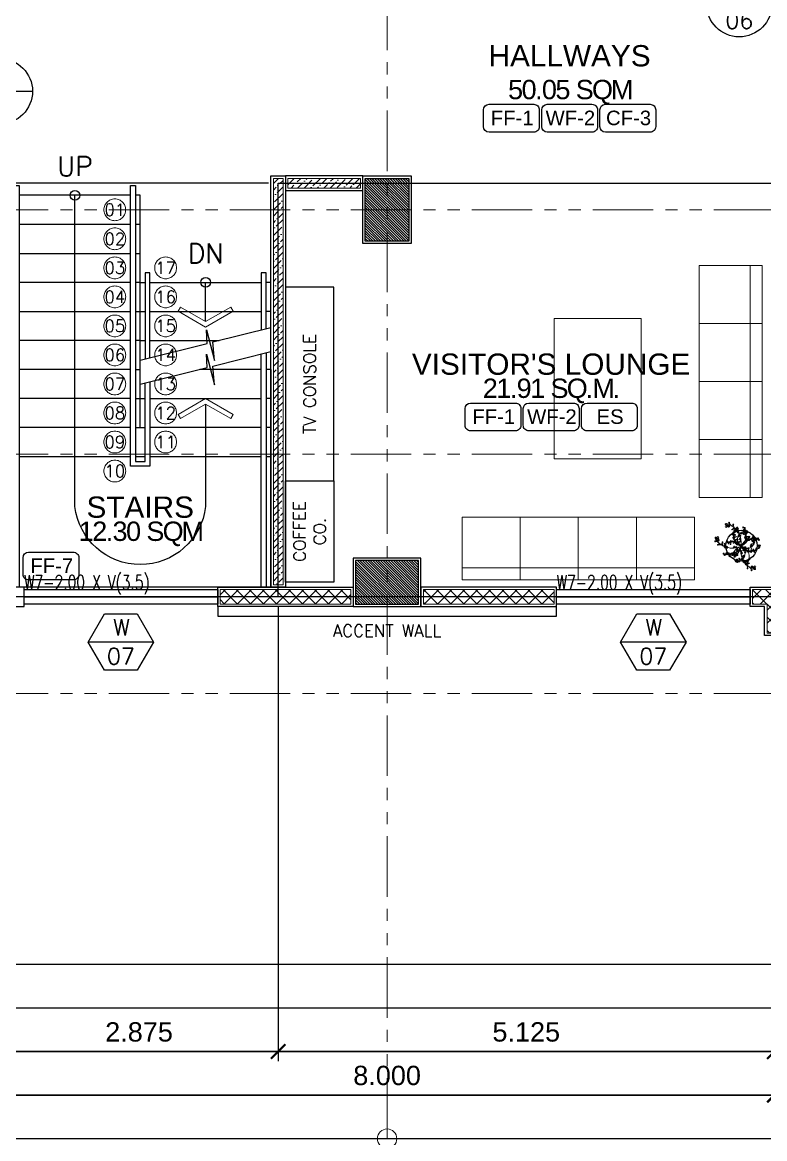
# Model space of a CAD drawing. Header units: metres. Extents: x -12400 to 1, y 0 to 106422.
# Drawn here: x -12042.68 to -12035.01, y 106383.97 to 106395.51 of the extents above; entities that cross this region are included whole.
import ezdxf
from ezdxf.enums import TextEntityAlignment as Align

# ---------------------------------------------------------------- set-up
doc = ezdxf.new("R2010")
doc.units = ezdxf.units.M
doc.header["$PDMODE"] = 35
doc.linetypes.add('CENTER', pattern=[2, 1.25, -0.25, 0.25, -0.25])
doc.linetypes.add('PHANTOM2', pattern=[1.25, 0.625, -0.125, 0.125, -0.125, 0.125, -0.125])
doc.layers.add('.05 (2)', color=8, linetype='Continuous', lineweight=20, transparency=0.3)
for name, color, linetype, lineweight in [('.3', 6, 'Continuous', 30), ('0.1', 1, 'Continuous', 9), ('A-DIM-100', 8, 'Continuous', 0), ('A-STAIR', 31, 'Continuous', 0), ('CHAIR', 45, 'Continuous', 20), ('DIM 001', 251, 'Continuous', 13), ('FURN 0009', 49, 'Continuous', 9), ('grid', 1, 'CENTER', 15), ('HATCH', 250, 'Continuous', 5)]:
    doc.layers.add(name, color=color, linetype=linetype, lineweight=lineweight)
for name, color, linetype in [('1AR', 1, 'Continuous'), ('A-FURN', 1, 'Continuous'), ('A-TITLE', 7, 'Continuous'), ('AR-WALL', 7, 'Continuous'), ('BAR', 6, 'Continuous'), ('FURNITURE', 1, 'Continuous'), ('SCH-DOOR', 23, 'Continuous'), ('SCH-FLR', 224, 'Continuous'), ('SCH-WIND', 181, 'Continuous'), ('stone', 15, 'Continuous'), ('txt', 2, 'Continuous'), ('WALL', 7, 'Continuous'), ('WINDOW', 1, 'Continuous')]:
    doc.layers.add(name, color=color, linetype=linetype)
doc.layers.add('GUIDE 001', color=214, linetype='Continuous', lineweight=0, plot=False)
doc.layers.add('GUIDELINES', color=206, linetype='Continuous', plot=False)
doc.styles.add('arial', font='arial.ttf')
doc.styles.add('Arial-Bold', font='arial.ttf')
doc.styles.add('ATTR', font='romans.shx', dxfattribs={"width": 0.8, "height": 0.7})
doc.styles.add('DIMTXT-100', font='arial.ttf')
doc.styles.add('simplex', font='simplex.shx')
doc.styles.add('swis721', font='swiss.ttf')
doc.styles.add('T-0.15', font='romans.shx', dxfattribs={"height": 0.15})
doc.styles.add('T.25', font='romans.shx', dxfattribs={"height": 0.2})
doc.styles.add('T125', font='simplex.shx', dxfattribs={"height": 125})
doc.dimstyles.new('D-100', dxfattribs={"dimtxt": 0.2, "dimasz": 0.15, "dimexe": 0.1, "dimexo": 0.1, "dimgap": 0.1, "dimtad": 1, "dimdec": 3, "dimzin": 4, "dimdsep": 46, "dimtxsty": 'DIMTXT-100', "dimblk": 'ARCHTICK', "dimcen": 0.2, "dimdle": 0.1, "dimclrd": 8, "dimclre": 8, "dimclrt": 2, "dimadec": 0, "dimazin": 1, "dimtfac": 1, "dimtdec": 3, "dimtofl": 0, "dimtmove": 2, "dimatfit": 3, "dimfxl": 1, "dimarcsym": 0})
doc.dimstyles.new('DIM 200', dxfattribs={"dimtxt": 200, "dimasz": 1, "dimexe": 0, "dimexo": 40, "dimgap": 50, "dimtad": 1, "dimtoh": 1, "dimdec": 0, "dimlfac": 2, "dimtxsty": 'swis721', "dimblk": 'CIR', "dimcen": 0, "dimclrd": 155, "dimclre": 155, "dimclrt": 4, "dimadec": 0, "dimazin": 0, "dimtfac": 1, "dimtdec": 0, "dimtix": 1, "dimtmove": 1, "dimatfit": 3, "dimldrblk": 'CIR', "dimfxl": 0, "dimarcsym": 0})

# ---------------------------------------------------------------- blocks, each defined once
blk = doc.blocks.new('CIR')
at = {"color": 4}
blk.add_circle((0, 0), 50, dxfattribs=at)
blk = doc.blocks.new('D-TAG')
at = {"layer": 'SCH-DOOR'}
blk.add_line((-0.2999999999883585, 0), (0.2999999999883585, 0), dxfattribs=at)
blk.add_circle((0, 5.821121362714621e-11), 0.3, dxfattribs=at)
at = {"layer": 'SCH-DOOR', "color": 2, "style": 'T-0.15'}
for tag, p in [('D-TAG', (-7.105427357601002e-14, 0.150000000029106)), ('D-NO', (-7.105427357601002e-14, -0.1499999999709054))]:
    blk.add_attdef(tag, text='', height=0.15, dxfattribs=at).set_placement(p, align=Align.MIDDLE_CENTER)
blk = doc.blocks.new('SECDOWN')
at = {"linetype": 'Continuous'}
for p, q in [((0, -24), (0, 0)), ((0, 0), (26.00000000000001, 0)), ((5, 0), (5, -24)), ((26.00000000000001, 0), (26.00000000000001, -24)), ((26.00000000000001, -24), (0, -24))]:
    blk.add_line(p, q, dxfattribs=at)
at = {"style": 'ATTR', "width": 0.8, "flags": 9}
blk.add_attdef('ESTCODE', (0, 0), '', height=0.7, dxfattribs=at)
blk = doc.blocks.new('plann')
at = {"layer": '.05 (2)'}
for centre, radius in [((100745.621851946, 209025.0838661411), 8.085483303578684), ((100750.2072398642, 209000.8601453253), 11.07735672438507), ((100766.6371058917, 209017.0976333781), 7.460537794825279), ((100774.7145918194, 208900.0558134797), 9.993945231125123), ((100789.5106441566, 208998.2413886746), 7.268353060690103), ((100805.9683169139, 208906.9569148438), 8.067618562668352), ((100812.1101617445, 208962.2331520323), 7.464951094189139), ((100832.089378386, 208962.2331520323), 6.357039244867514), ((100880.3763078245, 208908.4128147956), 1.918703915955601), ((100895.7318915195, 208965.4344029367), 11.81754351106629), ((100926.985616614, 208945.8208427343), 9.783851448644857), ((100944.879356222, 209003.570155864), 9.17182806530626), ((100962.6008570934, 208968.4853238121), 7.290490939426003), ((101010.5985096632, 208948.9089217423), 13.70517436788927), ((101016.5822429947, 208930.1373027821), 8.003301822677859), ((101018.8820588449, 208948.9089217423), 8.283549181661717), ((101048.8026029354, 208925.5980617451), 9.707665154187318), ((101052.2531128934, 209014.9061583568), 2.978273743608588), ((101053.1112415855, 209029.9633624847), 3.062373412504849), ((101059.2210045914, 209029.8867683086), 4.275672750071239), ((101069.4000367151, 209001.9353060658), 7.670635745195717), ((101067.366597478, 208912.2921648995), 2.469873575679715), ((101107.7759025275, 209000.8080532975), 8.003301822677859), ((101110.1140378918, 208971.85187604), 10.12353686893766), ((101126.5044688988, 208978.1153666071), 6.555605058917853), ((100551.3476712062, 208746.4131811285), 6.936586703684385), ((100573.3654600033, 208805.2867176271), 5.170793612011959), ((100582.0640172503, 208803.5704782944), 4.813583393958625), ((100599.6105993985, 208749.2262873613), 7.173131648582058), ((100613.2237509054, 208810.9021766099), 3.324343804959784), ((100631.5149138632, 208822.7342897207), 6.396539727507787), ((100631.7700065326, 208804.9635599669), 0.9703809477793424), ((100639.5727116704, 208796.4687491193), 4.37932962711597), ((100644.6525830034, 208786.7897088045), 4.1366484467798), ((100659.4860021454, 208861.0975664339), 12.24301896135029), ((100661.7939572996, 208840.2053467846), 3.946556839840763), ((100663.0426005321, 208816.1826849087), 4.681373059413653), ((100669.2857242027, 208829.9099202663), 4.454997284052398), ((100680.1931692238, 208870.9909652306), 13.54692480060024), ((100670.6216227025, 208859.0939052666), 3.092415733521642), ((100802.1945470968, 208768.5000546281), 5.995329890825713), ((100808.4620886795, 208790.1838676108), 6.232150611132645), ((100820.8433287043, 208853.8686213731), 11.4382336774981), ((100816.2883045839, 208842.2273123407), 5.784496846844907), ((100817.6962215985, 208753.2679823784), 3.989070774101368), ((100820.3568490968, 208766.8767781619), 6.485717049513394), ((100820.3497272058, 208817.3041457638), 5.009697050275178), ((100829.5837676327, 208806.1981068233), 3.7874320322085), ((100842.3098469666, 208868.8194274311), 10.95636895134108), ((100846.3315880805, 208766.9895064644), 3.345732561189016), ((100907.3209787775, 208892.5700341146), 3.305389723679367), ((100967.4339805045, 208807.7518499441), 10.94759900930381), ((100978.1531664414, 208776.0989292136), 8.294698797427847), ((100977.6659181044, 208843.7874785104), 7.024356077515585), ((100980.8732663544, 208857.6165741197), 7.538193881427655), ((100987.6727299541, 208750.4712336711), 4.672939461707322), ((100995.2346058625, 208859.2727319846), 8.307801194552669), ((100992.5713864746, 208764.2823559741), 5.626821826004996), ((101007.8818274665, 208751.832413939), 8.069680678083827), ((101044.560453168, 208886.3343448428), 5.822243916915897), ((101054.1622421499, 208891.5103094891), 7.434371180747211), ((101059.3259177333, 208856.6158318615), 7.587899926938496), ((101066.8304214346, 208860.3443994232), 8.379725047090803), ((101069.954064342, 208833.4912757028), 7.993369974879379), ((101082.4583476409, 208841.1285766108), 8.86998896145972), ((101082.909246586, 208886.1536912228), 7.257401672660032), ((101089.9543741972, 208861.1321295017), 8.443677768808028), ((100571.2008211272, 208700.8956218266), 8.613753629261224), ((100587.0068871014, 208723.0889024155), 6.375570604398656), ((100601.3720187852, 208706.7657000444), 13.45095243587666), ((100600.0887835105, 208737.7556696756), 10.18360931881298), ((100803.5851496345, 208723.0975345954), 3.575175391415704), ((100816.5947332833, 208728.3529204531), 7.094645636624513), ((100821.2900018059, 208742.9003055019), 3.869804670435259), ((100836.4195552253, 208739.4751541717), 6.75019049837332), ((100965.9235846536, 208708.6240812832), 3.371881778273964), ((100973.6177242525, 208741.7410282661), 9.261978152497846), ((100976.0614577967, 208671.7615382185), 7.574233475647392), ((100976.9547464144, 208705.294021797), 6.239215643356137), ((100984.6474061398, 208726.4986424579), 5.634827497598689), ((100984.8635601572, 208713.3245132574), 4.637659565206861), ((100990.7909315688, 208699.632446557), 6.391792528476597), ((100995.3604725424, 208683.5477538828), 6.354905336346801)]:
    blk.add_circle(centre, radius, dxfattribs=at)
for centre, radius, start, end in [((100830.2706620397, 208636.3650812001), 278.5185080152134, 81.00124592277953, 164.2084522966925), ((100757.7749023269, 209005.7552351885), 14.19624947822105, 74.0788418427666, 187.3830743059856), ((100766.6239410771, 209028.9066752879), 10.71426508150137, 170.3156789016703, 242.4547340089757), ((100666.5936374505, 208808.3723289863), 231.4626282387932, 26.44609355556747, 65.74743849598423), ((100785.9121410696, 208963.0197021385), 39.11857111562234, 76.97343908289388, 117.3946915093492), ((100809.5504794148, 208887.5597105483), 26.54769121830601, 99.30225832243055, 195.8875743002008), ((100934.0683168822, 208802.8540223371), 124.1869045539794, 119.01410487329, 207.5699519176917), ((100831.3746250868, 208949.5615439552), 17.10497891439347, 74.02210951754645, 182.4512948644913), ((101024.0699089631, 208869.0387784351), 156.108408346093, 48.62980157118395, 164.2337554479626), ((100970.8331618532, 208858.0750470047), 110.7167560323819, 359.6919777368823, 151.1750402264711), ((100792.6960597456, 208728.4557739701), 200.180824370941, 350.5395655645809, 66.08843573451264), ((100991.1646765269, 208945.3622507437), 23.91661243404337, 330.6128488141759, 45.349849549443), ((101037.7569352096, 209046.3867294655), 22.48292034580389, 252.0243508802548, 322.6590351494019), ((101025.1784691526, 208986.1927931329), 41.11927067442708, 6.579238590879068, 67.76671035253455), ((101015.8194246455, 208920.0414167429), 41.00865955405207, 321.3453351757134, 12.64729817253782), ((101067.1306001391, 208978.4125694909), 49.21964823284702, 343.6801977205684, 23.15040319556208), ((100544.2517885149, 208805.0735753149), 53.59892302099794, 274.3408343153555, 331.7126398384247), ((100573.3654600033, 208890.3024539099), 85.01573628271606, 267.8698849563244, 327.0518372679477), ((96917.86482984602, 207333.9061353596), 3931.026404809947, 20.44064900759552, 21.27791524525765), ((100663.4030599091, 208826.1884444212), 38.0939074658779, 181.8348119607192, 245.8861765306702), ((100711.9093334971, 208835.6755165077), 47.46678833367289, 131.9264359433871, 201.5020044098311), ((100792.553250015, 208790.1564751085), 17.89713448027328, 289.4924082757853, 5.513537759974456), ((100793.5638625278, 208747.9049942974), 26.75511637324107, 285.120667551029, 17.47060246660466), ((100856.6355316661, 208778.1205864533), 43.61370357672958, 184.8561881351438, 250.1853941278239), ((100841.1585979062, 208837.198081904), 68.7234802586334, 245.9745785185244, 275.3638009103012), ((100866.1799803205, 208846.0540273988), 51.6032068875539, 188.3536380124137, 227.5540028513952), ((100850.0395385851, 208867.2954465035), 18.29317042138473, 142.8301150978964, 243.4099857569715), ((100990.4106075151, 208940.7147232976), 92.45038727953717, 238.2011879067397, 266.1966571418652), ((100917.2221058207, 208799.9864002769), 56.62664799273293, 332.1199279392443, 32.83436803659832), ((101654.3096225544, 208064.4748729865), 966.1454159009793, 133.4861568557097, 135.2111603395013), ((100978.5287285032, 208731.3742014536), 35.77908434883926, 28.48969400056349, 72.26369714491295), ((101015.4793976596, 208902.1453448826), 62.97380396869414, 323.5016736571558, 348.094159491438), ((101073.8790587283, 208853.157540755), 8.803395698877162, 263.3834659534638, 29.405046788485), ((101089.9543741972, 208861.1321295017), 8.943189547697488, 199.9886250857053, 324.2132236102335), ((100621.401281838, 208692.6779406825), 50.86862037601054, 126.3607300321879, 170.7032896794579), ((100960.3200593703, 208740.7116692563), 32.57319139311319, 279.9057956567798, 353.6084079189347), ((100965.3853920938, 208699.9883189431), 25.16292248803045, 271.2255537404903, 349.8472060698725), ((100995.3604725424, 208690.6791301219), 7.131376239086489, 136.889628398624, 315.0951090144598)]:
    blk.add_arc(centre, radius, start, end, dxfattribs=at)
blk = doc.blocks.new('A$C1B753C5A')
at = {"layer": 'WALL'}
h = blk.add_hatch(dxfattribs=at)
h.set_pattern_fill('ANSI31', color=250, scale=0.15)
h.set_pattern_definition([(45, (-1494.388102653662, 303.0677240852394), (-0.01325825214724777, 0.01325825214724777), [])])
h.paths.add_polyline_path([(0.4750000000001364, 0.6749999999999545), (0.02500000000009089, 0.6749999999999545), (0.02500000000009095, 0.02499999999997721), (0.4750000000001364, 0.02499999999997721)])
at = {"color": 7}
blk.add_lwpolyline([(0, 0), (0.5000000000002274, 0), (0.5000000000002274, 0.6999999999999318), (0, 0.6999999999999318)], close=True, dxfattribs=at)
at = {"layer": 'stone', "color": 5}
blk.add_lwpolyline([(0.02500000000009095, 0.02499999999997726), (0.4750000000001364, 0.02499999999997726), (0.4750000000001364, 0.6749999999999545), (0.02500000000009095, 0.6749999999999545)], close=True, dxfattribs=at)
blk = doc.blocks.new('COLUMNS2F')
at = {"xscale": -1}
blk.add_blockref('A$C1B753C5A', (-12149.70441529414, 106330.3999565114), dxfattribs=at)
at = {"rotation": 90}
blk.add_blockref('A$C1B753C5A', (-12149.60441529414, 106326.6499565114), dxfattribs=at)
blk = doc.blocks.new('*U1968')
at = {"layer": 'HATCH'}
h = blk.add_hatch(dxfattribs=at)
h.set_pattern_fill('ANSI37', color=256, scale=0.03, angle=-180)
h.set_pattern_definition([(225, (0.3124999999343305, 0), (0.06735192090801863, -0.06735192090801868), []), (314.9999999999999, (0.3124999999343305, 0), (0.06735192090801868, 0.06735192090801861), [])])
h.paths.add_polyline_path([(0.02500000000873115, 0.1749999999883585), (0.02500000000873115, 0.02499999999417923), (1.374999999939787, 0.02499999999417923), (1.374999999939787, 0.1749999999883585)])
blk.add_lwpolyline([(0, 0.1999999999825377), (0, 0), (1.399999999933967, 0), (1.399999999933967, 0.1999999999825377)], close=True)
blk.add_lwpolyline([(0.02500000000873115, 0.1749999999883585), (0.02500000000873115, 0.02499999999417923), (1.374999999939787, 0.02499999999417923), (1.374999999939787, 0.1749999999883585)], close=True, dxfattribs=at)
blk = doc.blocks.new('*U1740')
at = {"layer": 'HATCH'}
h = blk.add_hatch(dxfattribs=at)
h.set_pattern_fill('ANSI36', color=256, scale=0.015)
h.set_pattern_definition([(45, (12095.52419102845, -106406.7665946045), (0.025256970340507, 0.09260889124852564), [0.1190625, -0.0238125, 0, -0.0238125])])
h.paths.add_polyline_path([(0.0249999999996362, 0.1249999999854481), (0.02499999999963665, 0.02499999999417923), (4.224999999947385, 0.02499999999417923), (4.224999999947385, 0.1249999999854481)])
at = {"color": 4}
blk.add_lwpolyline([(4.249999999947021, 0), (4.249999999947021, 0.1499999999796273), (0, 0.1499999999796273), (0, 0)], close=True, dxfattribs=at)
at = {"layer": 'HATCH'}
blk.add_lwpolyline([(4.224999999947385, 0.02499999999417923), (4.224999999947385, 0.1249999999854481), (0.0249999999996362, 0.1249999999854481), (0.0249999999996362, 0.02499999999417923)], close=True, dxfattribs=at)
blk = doc.blocks.new('*U74')
at = {"layer": 'HATCH'}
h = blk.add_hatch(dxfattribs=at)
h.set_pattern_fill('ANSI36', color=256, scale=0.015)
h.set_pattern_definition([(45, (12092.07419102851, -106406.7665946045), (0.025256970340507, 0.09260889124852564), [0.1190625, -0.0238125, 0, -0.0238125])])
h.paths.add_polyline_path([(0.0249999999996362, 0.1249999999854481), (0.0249999999996362, 0.02499999999417924), (0.7750000000103225, 0.02499999999417924), (0.7750000000103228, 0.1249999999854481)])
at = {"color": 4}
blk.add_lwpolyline([(0.800000000009959, 0), (0.800000000009959, 0.1499999999796273), (0, 0.1499999999796273), (0, 0)], close=True, dxfattribs=at)
at = {"layer": 'HATCH'}
blk.add_lwpolyline([(0.7750000000103228, 0.02499999999417923), (0.7750000000103228, 0.1249999999854481), (0.0249999999996362, 0.1249999999854481), (0.0249999999996362, 0.02499999999417923)], close=True, dxfattribs=at)
blk = doc.blocks.new('A$C16ed9972')
at = {"color": 2}
blk.add_lwpolyline([(0.0499999999992724, 4.149999999965075), (0.1000000000003638, 4.149999999965075), (0.1000000000003638, -2.91038304567337e-11), (0.0499999999992724, -2.91038304567337e-11)], close=True, dxfattribs=at)
for points in [[(1.25, 4.149999999965075), (1.300000000001091, 4.149999999965075), (1.299999999999272, 1.299999999973807), (1.399999999999636, 1.299999999973807), (1.399999999999636, 2.108965500810882)], [(1.450000000000728, 2.121465500807972), (1.450000000000728, 1.249999999970896), (1.25, 1.249999999970896), (1.25, 4.149999999965075)], [(1.450000000000728, 2.371465500807972), (1.450000000000728, 3.249999999970896), (1.399999999999636, 3.249999999970896), (1.399999999999636, 2.358965500810882)], [(2.650000000001455, 2.671465500810882), (2.650000000001455, 3.249999999970896), (2.600000000000364, 3.249999999970896), (2.600000000000364, 2.658965500813792)], [(2.650000000001455, 2.421465500810882), (2.650000000001455, -2.91038304567337e-11), (2.600000000000364, -2.91038304567337e-11), (2.600000000000364, 2.408965500813792)]]:
    blk.add_lwpolyline(points, dxfattribs=at)
at = {"color": 1, "linetype": 'Continuous'}
for points in [[(1.350000000000364, 2.346465500813792), (2.042950312868925, 2.519703079029568), (2.0335067962842, 2.657715874185669), (2.116493203715436, 2.342284125741571), (2.100903192651458, 2.534191298982478), (2.69999999999709, 2.683965500807972)], [(1.350000000000364, 2.096465500813792), (2.042950312868925, 2.269703079029568), (2.0335067962842, 2.407715874185669), (2.116493203715436, 2.092284125741571), (2.100903192651458, 2.284191298982478), (2.69999999999709, 2.433965500807972)]]:
    blk.add_lwpolyline(points, dxfattribs=at)
at = {"color": 2}
for centre in [(0.6750000000010914, 4.049999999973807), (2.024999999999636, 3.149999999965075)]:
    blk.add_circle(centre, 0.05, dxfattribs=at)
at = {"layer": '1AR'}
blk.add_lwpolyline([(2.025000000001455, 1.892264973052079), (2.025000000001455, 0.8329818526835879, -0.8888888888891717), (0.6750000000010914, 0.8329818526835879), (0.6750000000010914, 4.049999999973807)], format="xyb", dxfattribs=at)
blk.add_lwpolyline([(2.025000000001455, 2.745021928145434), (2.024999999999636, 3.149999999965075)], dxfattribs=at)
at = {"layer": 'A-STAIR', "color": 2}
for points in [[(1.765192378865322, 2.895021928154165), (2.025000000001455, 2.745021928145434), (2.284807621135769, 2.895021928154165), (2.309807621137224, 2.851720657956321), (2.025000000001455, 2.687286901229527), (1.740192378865686, 2.851720657956321)], [(1.765192378865322, 1.742264973043348), (2.025000000001455, 1.892264973052079), (2.284807621135769, 1.742264973043348), (2.309807621137224, 1.785566243241192), (2.025000000001455, 1.949999999967986), (1.740192378865686, 1.785566243241192)]]:
    blk.add_lwpolyline(points, close=True, dxfattribs=at)
at = {"layer": 'BAR', "color": 2}
for points in [[(1.300000000001091, 1.299999999973807), (1.399999999999636, 1.299999999973807)], [(1.399999999999636, 1.249999999970896), (1.300000000001091, 1.249999999970896)]]:
    blk.add_lwpolyline(points, dxfattribs=at)
at = {"layer": 'FURNITURE'}
for points in [[(2.700000000000728, 2.249999999970896), (2.700000000000728, -2.91038304567337e-11), (0, -2.91038304567337e-11), (0, 4.049999999973807)], [(0.0499999999992724, 4.049999999973807), (0, 4.049999999973807)], [(1.25, 4.049999999973807), (0.1000000000003638, 4.049999999973807)], [(1.350000000000364, 4.049999999973807), (1.300000000001091, 4.049999999973807)], [(1.350000000000364, 1.649999999965075), (1.350000000000364, 4.049999999973807)], [(0, 3.749999999970896), (0.0499999999992724, 3.749999999970896)], [(0.1000000000003638, 3.749999999970896), (1.25, 3.749999999970896)], [(1.299999999999272, 3.749999999970896), (1.350000000000364, 3.749999999970896)], [(0, 3.449999999967986), (0.0499999999992724, 3.449999999967986)], [(0.1000000000003638, 3.449999999967986), (1.25, 3.449999999967986)], [(1.299999999999272, 3.449999999967986), (1.350000000000364, 3.449999999967986)], [(0.0499999999992724, 3.149999999965075), (0, 3.149999999965075)], [(1.25, 3.149999999965075), (0.1000000000003638, 3.149999999965075)], [(1.350000000000364, 3.149999999965075), (1.299999999999272, 3.149999999965075)], [(1.350000000000364, 3.149999999965075), (1.400000000001455, 3.149999999965075)], [(1.450000000000728, 3.149999999965075), (2.600000000000364, 3.149999999965075)], [(2.700000000000728, 3.149999999965075), (2.650000000001455, 3.149999999965075)], [(0, 2.849999999976717), (0.0499999999992724, 2.849999999976717)], [(0.1000000000003638, 2.849999999976717), (1.25, 2.849999999976717)], [(1.299999999999272, 2.849999999976717), (1.399999999999636, 2.849999999962165)], [(1.450000000000728, 2.849999999962165), (2.600000000000364, 2.849999999962165)], [(2.700000000000728, 2.849999999962165), (2.650000000001455, 2.849999999962165)], [(0.0499999999992724, 2.549999999973807), (0, 2.549999999973807)], [(1.25, 2.549999999973807), (0.1000000000003638, 2.549999999973807)], [(1.350000000000364, 2.549999999973807), (1.299999999999272, 2.549999999973807)], [(1.350000000000364, 2.549999999973807), (1.400000000001455, 2.549999999973807)], [(1.450000000000728, 2.549999999959255), (2.164137996564023, 2.549999999959255)], [(0.0499999999992724, 2.249999999970896), (0, 2.249999999970896)], [(1.25, 2.249999999970896), (0.1000000000003638, 2.249999999970896)], [(1.299999999999272, 2.249999999970896), (1.350000000000364, 2.249999999970896)], [(2.600000000000364, 2.249999999970896), (1.964137996634236, 2.249999999970896)], [(2.700000000000728, 2.249999999970896), (2.650000000001455, 2.249999999970896)], [(0, 1.949999999967986), (0.0499999999992724, 1.949999999967986)], [(1.25, 1.949999999967986), (0.1000000000003638, 1.949999999967986)], [(1.299999999999272, 1.949999999967986), (1.399999999999636, 1.949999999953434)], [(1.450000000000728, 1.949999999953434), (2.600000000000364, 1.949999999953434)], [(2.700000000000728, 1.949999999967986), (2.650000000001455, 1.949999999967986)], [(0, 1.649999999965075), (0.0499999999992724, 1.649999999965075)], [(1.25, 1.649999999965075), (0.1000000000003638, 1.649999999965075)], [(1.299999999999272, 1.649999999965075), (1.399999999999636, 1.649999999965075)], [(2.600000000000364, 1.649999999965075), (1.450000000000728, 1.649999999965075)], [(2.700000000000728, 1.649999999965075), (2.650000000001455, 1.649999999965075)], [(0, 1.349999999976717), (0.0499999999992724, 1.349999999976717)], [(0.1000000000003638, 1.349999999976717), (1.25, 1.349999999976717)], [(1.299999999999272, 1.349999999976717), (1.399999999999636, 1.349999999976717)], [(1.450000000000728, 1.349999999976717), (2.600000000000364, 1.349999999976717)], [(2.650000000001455, 1.349999999976717), (2.700000000000728, 1.349999999976717)]]:
    blk.add_lwpolyline(points, dxfattribs=at)
at = {"layer": 'grid', "color": 35}
for centre in [(1.087499999999636, 3.899999999965075), (1.087499999999636, 3.599999999976717), (1.087499999999636, 3.299999999973807), (1.612500000001091, 3.299999999944703), (1.087499999999636, 2.999999999970896), (1.612500000001091, 2.999999999941792), (1.087499999999636, 2.699999999967986), (1.612500000001091, 2.699999999938882), (1.087499999999636, 2.399999999965075), (1.612500000001091, 2.399999999979627), (1.087499999999636, 2.099999999976717), (1.612500000001091, 2.099999999962165), (1.087499999999636, 1.799999999973807), (1.612500000001091, 1.799999999973807), (1.087499999999636, 1.499999999970896), (1.612500000001091, 1.499999999970896), (1.087499999999636, 1.199999999967986)]:
    blk.add_circle(centre, 0.1125, dxfattribs=at)
at = {"layer": '0.1', "color": 2, "char_height": 0.2, "attachment_point": 5, "style": 'T.25'}
for s, insert in [('{\\C3;UP}', (0.6750000000010914, 4.349999999962165)), ('{\\C3;DN}', (2.024999999999636, 3.449999999953434))]:
    blk.add_mtext_dynamic_manual_height_columns(s, width=1.975237084504897, gutter_width=1, heights=[0], dxfattribs=dict(at, insert=insert))
at = {"layer": 'txt', "color": 84, "style": 'T125'}
for s, p in [('01', (1.087499999999636, 3.899999999965075)), ('02', (1.087499999999636, 3.599999999976717)), ('03', (1.087499999999636, 3.299999999973807)), ('17', (1.612500000001091, 3.299999999944703)), ('04', (1.087499999999636, 2.999999999970896)), ('16', (1.612500000001091, 2.999999999941792)), ('05', (1.087499999999636, 2.699999999967986)), ('15', (1.612500000001091, 2.699999999938882)), ('06', (1.087499999999636, 2.399999999965075)), ('14', (1.612500000001091, 2.399999999979627)), ('07', (1.087499999999636, 2.099999999976717)), ('13', (1.612500000001091, 2.099999999962165)), ('08', (1.087499999999636, 1.799999999973807)), ('12', (1.612500000001091, 1.799999999973807)), ('09', (1.087499999999636, 1.499999999970896)), ('11', (1.612500000001091, 1.499999999970896)), ('10', (1.087499999999636, 1.199999999967986))]:
    blk.add_text(s, height=0.125, dxfattribs=at).set_placement(p, align=Align.MIDDLE_CENTER)
blk = doc.blocks.new('A$C1d652080')
at = {"layer": '.3', "color": 3}
blk.add_lwpolyline([(-2, 0.07499999996798579), (0, 0.07500000001164153)], dxfattribs=at)
at = {"layer": 'WINDOW'}
blk.add_lwpolyline([(-2, 0.1500000000087311), (0, 0.1500000000087311), (0, 0), (-2, 0)], close=True, dxfattribs=at)
at = {"layer": 'GUIDE 001', "style": 'simplex', "width": 0.7000000000000001}
blk.add_text('W7-2.00 X V(3.5)', height=0.15, dxfattribs=at).set_placement((-1.999999999878128, 0.1500000000087311))
blk = doc.blocks.new('FP_3F')
at = {"layer": 'HATCH'}
h = blk.add_hatch(dxfattribs=at)
h.set_pattern_fill('ANSI37', color=256, scale=0.03)
h.set_pattern_definition([(45, (12161.35441529413, -106386.5702236537), (-0.06735192090801866, 0.06735192090801866), []), (135, (12161.35441529413, -106386.5702236537), (-0.06735192090801866, -0.06735192090801864), [])])
h.paths.add_polyline_path([(17.87499999993452, 2.025000000008731), (17.87499999993452, 2.175000000017462), (18.17500000000109, 2.175000000133878), (18.17500000000109, 1.725000000005821), (18.02499999998872, 1.725000000005821), (18.02499999998872, 2.025000000125146)])
for points in [[(10.35000000004948, 2.000000000014552), (10.35000000004948, 2.200000000011642), (9.999999999994543, 2.200000000128057), (9.999999999994543, 1.700000000011642), (10.19999999999527, 1.700000000011642), (10.19999999999527, 2.000000000130967)], [(17.84999999994034, 2.000000000014552), (17.84999999994034, 2.200000000011642), (18.19999999999527, 2.200000000128057), (18.19999999999527, 1.700000000011642), (17.99999999999454, 1.700000000011642), (17.99999999999454, 2.000000000130967)]]:
    blk.add_lwpolyline(points, close=True)
at = {"color": 1}
blk.add_lwpolyline([(12.35000000001128, 2.000000000058208), (12.35000000001128, 1.900000000052387), (15.84999999998945, 1.900000000052387), (15.84999999998945, 2.000000000058208)], dxfattribs=at)
at = {"layer": 'A-TITLE', "color": 8}
blk.add_circle((17.76052669771525, 2.627829407938407), 0.1607813877307848, dxfattribs=at)
at = {"layer": 'FURN 0009'}
blk.add_lwpolyline([(16.72500000000036, 4.974999999991269), (16.72500000000036, 3.524999999994179), (15.82500000000437, 3.524999999994179), (15.82500000000437, 4.974999999991269)], close=True, dxfattribs=at)
at = {"layer": 'FURNITURE'}
for points in [[(13.0500000000211, 5.30000000000291), (13.0500000000211, 3.30000000000291), (13.5500000000211, 3.30000000000291), (13.5500000000211, 5.30000000000291)], [(13.0500000000211, 3.30000000000291), (13.5500000000211, 3.30000000000291), (13.5500000000211, 2.25), (13.0500000000211, 2.25)]]:
    blk.add_lwpolyline(points, close=True, dxfattribs=at)
at = {"layer": 'GUIDELINES'}
for points in [[(1.100000000000364, 19.60000000000582), (10.10000000000036, 19.60000000000582), (10.10000000000036, 18.90000000000873), (18.10000000000036, 18.90000000000873), (18.10000000000036, 19.60000000000582), (27.10000000000036, 19.60000000000582), (27.10000000000036, 1.100000000005821), (18.10000000000036, 1.100000000005821), (18.10000000000036, 2.100000000122236), (10.10000000000036, 2.100000000122236), (10.10000000000036, 1.100000000005821), (1.100000000000364, 1.100000000005821)], [(18.10000000000036, 2.100000000122236), (12.97500000002037, 2.100000000122236), (12.97500000002037, 6.375), (18.10000000000036, 6.375)]]:
    blk.add_lwpolyline(points, close=True, dxfattribs=at)
at = {"layer": 'HATCH'}
blk.add_lwpolyline([(17.87499999993452, 2.025000000008731), (17.87499999993452, 2.175000000017462), (18.17500000000109, 2.175000000133878), (18.17500000000109, 1.725000000005821), (18.02499999998872, 1.725000000005821), (18.02499999998872, 2.025000000125146)], close=True, dxfattribs=at)
for name, p in [('COLUMNS2F', (12164.05441529414, -106324.6499565114)), ('*U74', (13.05000000000291, 6.30000000000291))]:
    blk.add_blockref(name, p)
at = {"xscale": -1}
for name, p, rotation in [('*U1740', (12.90000000002328, 2.200000000040745), 270), ('*U1968', (12.35000000001128, 2.200000000040745), 180)]:
    blk.add_blockref(name, p, dxfattribs=dict(at, rotation=rotation))
at = {"rotation": 180}
blk.add_blockref('*U1968', (15.84999999998945, 2.200000000040745), dxfattribs=at)
at = {"layer": 'A-FURN', "color": 0}
for p, xscale, yscale, zscale, rotation in [((-98.9634658605064, 131.6586528527114), -0.0007499999999999984, 0.0007499999999999984, 0.0007499999999999999, 196.3572858279604), ((-138.9274894492009, 78.27877711353358), 0.00075, 0.00075, 0.00075, 270), ((169.7260792298857, -82.10327626405342), 0.000749999999999996, 0.000749999999999996, 0.000749999999999996, 86.63313322779065)]:
    blk.add_blockref('plann', p, dxfattribs=dict(at, xscale=xscale, yscale=yscale, zscale=zscale, rotation=rotation))
at = {"layer": 'AR-WALL'}
for name, p in [('A$C16ed9972', (10.20000000000073, 2.200000000055297)), ('A$C1d652080', (12.35000000005675, 2.025000000270666)), ('A$C1d652080', (17.84999999994761, 2.024999999994179))]:
    blk.add_blockref(name, p, dxfattribs=at)
at = {"layer": 'CHAIR', "linetype": 'ByBlock', "lineweight": 13, "yscale": 0.02500000000000003, "zscale": 0.02500000000000003}
for p, xscale, rotation in [((17.97500000000036, 4.92500000000291), 0.02500000000000003, 180), ((17.97500000000036, 4.32499999999709), 0.02500000000000003, 180), ((17.97500000000036, 3.725000000005821), 0.02500000000000003, 180), ((17.97500000000036, 3.125), 0.02500000000000003, 180), ((15.47500000000036, 2.274999999994179), -0.02500000000000003, 270), ((16.07500000000073, 2.274999999994179), -0.02500000000000003, 270), ((16.67499999999927, 2.274999999994179), -0.02500000000000003, 270), ((17.27499999999964, 2.274999999994179), -0.02500000000000003, 270)]:
    blk.add_blockref('SECDOWN', p, dxfattribs=dict(at, xscale=xscale, rotation=rotation))
at = {"layer": '0.1', "color": 2, "char_height": 0.125, "attachment_point": 5, "rotation": 89.99999999999993, "style": 'T.25'}
for s, width, insert in [('{\\C3;TV CONSOLE}', 1.704341994513925, (13.3000000000211, 4.30000000000291)), ('{\\C3;COFFEE CO.}', 0.773255401439201, (13.3000000000211, 2.774999999994179))]:
    blk.add_mtext_dynamic_manual_height_columns(s, width=width, gutter_width=1, heights=[0], dxfattribs=dict(at, insert=insert))
at = {"layer": '0.1', "color": 2, "insert": (14.10000000000036, 1.750000000058208), "char_height": 0.125, "attachment_point": 5, "style": 'T.25'}
blk.add_mtext_dynamic_manual_height_columns('{\\C3;ACCENT WALL}', width=1.83286359088288, gutter_width=1, heights=[0], dxfattribs=at)
blk = doc.blocks.new('_ArchTick')
at = {"color": 0, "linetype": 'ByBlock', "const_width": 0.15}
blk.add_lwpolyline([(-0.5, -0.5), (0.5, 0.5)], dxfattribs=at)
blk = doc.blocks.new('*D1913')
at = {"layer": 'DEFPOINTS', "color": 0, "transparency": 16777216}
for p in [(-12054.06296792574, 106393.8452236537), (-12040.0379679257, 106393.8452236537), (-12051.91296792591, 106389.5702236539)]:
    blk.add_point(p, dxfattribs=at)
at = {"layer": 'DIM 001', "color": 8, "lineweight": -2, "transparency": 16777216}
for p, q in [((-12054.06296792574, 106389.4702236539), (-12054.06296792574, 106393.9452236537)), ((-12040.1379679257, 106393.8452236537), (-12054.16296792574, 106393.8452236537)), ((-12052.01296792591, 106389.5702236539), (-12054.16296792574, 106389.5702236539))]:
    blk.add_line(p, q, dxfattribs=at)
at = {"layer": 'DIM 001', "color": 8, "lineweight": -2, "transparency": 16777216, "xscale": 0.15, "yscale": 0.15, "zscale": 0.15}
for p, rotation in [((-12054.06296792574, 106393.8452236537), 90), ((-12054.06296792574, 106389.5702236539), 270)]:
    blk.add_blockref('_ArchTick', p, dxfattribs=dict(at, rotation=rotation))
at = {"layer": 'DIM 001', "color": 2, "transparency": 16777216, "insert": (-12054.26508252326, 106391.7077236538), "char_height": 0.2, "attachment_point": 5, "rotation": 90, "style": 'DIMTXT-100'}
blk.add_mtext('4.275', dxfattribs=at)
blk = doc.blocks.new('*D1914')
at = {"layer": 'DEFPOINTS', "color": 0, "transparency": 16777216}
for p in [(-12054.06296792575, 106395.8452236537), (-12039.36296792572, 106395.8452236537), (-12040.0379679257, 106393.8452236537)]:
    blk.add_point(p, dxfattribs=at)
at = {"layer": 'DIM 001', "color": 8, "lineweight": -2, "transparency": 16777216}
for p, q in [((-12054.06296792575, 106393.7452236537), (-12054.06296792575, 106395.9452236537)), ((-12039.46296792573, 106395.8452236537), (-12054.16296792575, 106395.8452236537)), ((-12040.1379679257, 106393.8452236537), (-12054.16296792575, 106393.8452236537))]:
    blk.add_line(p, q, dxfattribs=at)
at = {"layer": 'DIM 001', "color": 8, "lineweight": -2, "transparency": 16777216, "xscale": 0.15, "yscale": 0.15, "zscale": 0.15}
for p, rotation in [((-12054.06296792575, 106395.8452236537), 90), ((-12054.06296792575, 106393.8452236537), 270)]:
    blk.add_blockref('_ArchTick', p, dxfattribs=dict(at, rotation=rotation))
at = {"layer": 'DIM 001', "color": 2, "transparency": 16777216, "insert": (-12054.26508252326, 106394.8452236537), "char_height": 0.2, "attachment_point": 5, "rotation": 90, "style": 'DIMTXT-100'}
blk.add_mtext('2.000', dxfattribs=at)
blk = doc.blocks.new('*D1928')
at = {"layer": 'DEFPOINTS', "color": 0, "transparency": 16777216}
for p in [(-12042.91296792571, 106388.5702236537), (-12034.91296792571, 106388.5702236537), (-12034.91296792571, 106384.4202236537)]:
    blk.add_point(p, dxfattribs=at)
at = {"layer": 'DIM 001', "color": 8, "lineweight": -2, "transparency": 16777216}
for p, q in [((-12042.91296792571, 106388.4702236537), (-12042.91296792571, 106384.3202236537)), ((-12034.91296792571, 106388.4702236537), (-12034.91296792571, 106384.3202236537)), ((-12043.01296792571, 106384.4202236537), (-12034.81296792571, 106384.4202236537))]:
    blk.add_line(p, q, dxfattribs=at)
at = {"layer": 'DIM 001', "color": 8, "lineweight": -2, "transparency": 16777216, "xscale": 0.15, "yscale": 0.15, "zscale": 0.15, "rotation": 180}
blk.add_blockref('_ArchTick', (-12042.91296792571, 106384.4202236537), dxfattribs=at)
at = {"layer": 'DIM 001', "color": 8, "lineweight": -2, "transparency": 16777216, "xscale": 0.15, "yscale": 0.15, "zscale": 0.15}
blk.add_blockref('_ArchTick', (-12034.91296792571, 106384.4202236537), dxfattribs=at)
at = {"layer": 'DIM 001', "color": 2, "transparency": 16777216, "insert": (-12038.91296792571, 106384.6223382513), "char_height": 0.2, "attachment_point": 5, "style": 'DIMTXT-100'}
blk.add_mtext('8.000', dxfattribs=at)
blk = doc.blocks.new('*D1930')
at = {"layer": 'DEFPOINTS', "color": 0, "transparency": 16777216}
for p in [(-12040.03796792569, 106389.5702236538), (-12042.91296792571, 106388.5702236537), (-12040.03796792569, 106384.8702236537)]:
    blk.add_point(p, dxfattribs=at)
at = {"layer": 'DIM 001', "color": 8, "lineweight": -2, "transparency": 16777216}
for p, q in [((-12040.03796792569, 106389.4702236538), (-12040.03796792569, 106384.7702236537)), ((-12042.91296792571, 106388.4702236537), (-12042.91296792571, 106384.7702236537)), ((-12043.01296792571, 106384.8702236537), (-12039.93796792569, 106384.8702236537))]:
    blk.add_line(p, q, dxfattribs=at)
at = {"layer": 'DIM 001', "color": 8, "lineweight": -2, "transparency": 16777216, "xscale": 0.15, "yscale": 0.15, "zscale": 0.15, "rotation": 180}
blk.add_blockref('_ArchTick', (-12042.91296792571, 106384.8702236537), dxfattribs=at)
at = {"layer": 'DIM 001', "color": 8, "lineweight": -2, "transparency": 16777216, "xscale": 0.15, "yscale": 0.15, "zscale": 0.15}
blk.add_blockref('_ArchTick', (-12040.03796792569, 106384.8702236537), dxfattribs=at)
at = {"layer": 'DIM 001', "color": 2, "transparency": 16777216, "insert": (-12041.4754679257, 106385.0723382513), "char_height": 0.2, "attachment_point": 5, "style": 'DIMTXT-100'}
blk.add_mtext('2.875', dxfattribs=at)
blk = doc.blocks.new('*D1931')
at = {"layer": 'DEFPOINTS', "color": 0, "transparency": 16777216}
for p in [(-12040.03796792569, 106389.5702236538), (-12034.91296792571, 106388.5702236537), (-12034.91296792571, 106384.8702236537)]:
    blk.add_point(p, dxfattribs=at)
at = {"layer": 'DIM 001', "color": 8, "lineweight": -2, "transparency": 16777216}
for p, q in [((-12040.03796792569, 106389.4702236538), (-12040.03796792569, 106384.7702236537)), ((-12034.91296792571, 106388.4702236537), (-12034.91296792571, 106384.7702236537)), ((-12040.13796792569, 106384.8702236537), (-12034.81296792571, 106384.8702236537))]:
    blk.add_line(p, q, dxfattribs=at)
at = {"layer": 'DIM 001', "color": 8, "lineweight": -2, "transparency": 16777216, "xscale": 0.15, "yscale": 0.15, "zscale": 0.15, "rotation": 180}
blk.add_blockref('_ArchTick', (-12040.03796792569, 106384.8702236537), dxfattribs=at)
at = {"layer": 'DIM 001', "color": 8, "lineweight": -2, "transparency": 16777216, "xscale": 0.15, "yscale": 0.15, "zscale": 0.15}
blk.add_blockref('_ArchTick', (-12034.91296792571, 106384.8702236537), dxfattribs=at)
at = {"layer": 'DIM 001', "color": 2, "transparency": 16777216, "insert": (-12037.4754679257, 106385.0723382513), "char_height": 0.2, "attachment_point": 5, "style": 'DIMTXT-100'}
blk.add_mtext('5.125', dxfattribs=at)
blk = doc.blocks.new('W-TAG')
at = {"layer": 'SCH-WIND'}
blk.add_line((-0.2999999999883585, 1.4210854715202e-14), (0.2999999999883585, -1.4210854715202e-14), dxfattribs=at)
blk.add_lwpolyline([(-0.1500000000232831, 0.2598076211288429), (-0.3000000000465661, 1.4210854715202e-14), (-0.1500000000232831, -0.2598076211288429), (0.1499999999650754, -0.2598076211288429), (0.2999999999883585, -1.4210854715202e-14), (0.1499999999650754, 0.2598076211288429)], close=True, dxfattribs=at)
at = {"layer": 'SCH-WIND', "color": 2, "style": 'T-0.15'}
for tag, p in [('W-TAG', (-0.005861362880693832, 0.1346037882111908)), ('W-NO', (-1.4210854715202e-14, -0.1299038105644215))]:
    blk.add_attdef(tag, text='', height=0.15, dxfattribs=at).set_placement(p, align=Align.MIDDLE_CENTER)
blk = doc.blocks.new('GRID1')
at = {"color": 6, "linetype": 'PHANTOM2'}
for points in [[(-12147.25441529414, 106384.7702236537), (-12147.25441529414, 106412.5702236537)], [(-12130.75441529413, 106394.3702236537), (-12163.75441529414, 106394.3702236537)], [(-12130.75441529413, 106391.8452236537), (-12163.75441529414, 106391.8452236537)], [(-12130.7544152941, 106390.3702236538), (-12163.75441529411, 106390.3702236538)], [(-12130.75441529413, 106389.3702236537), (-12163.75441529414, 106389.3702236537)]]:
    blk.add_leader(points, dimstyle='DIM 200', override={"dimasz": 0.002, "dimgap": 60, "dimtad": 0}, dxfattribs=at)

msp = doc.modelspace()

# ---------------------------------------------------------------- linework, layer by layer
at = {"layer": 'GUIDELINES'}
for points in [[(-12055.41296792572, 106411.7702236537), (-12022.41296792571, 106411.7702236537), (-12022.41296792571, 106383.9702236537), (-12055.41296792572, 106383.9702236537)], [(-12055.41296792572, 106411.7702236537), (-12022.41296792571, 106411.7702236537), (-12022.41296792571, 106383.9702236537), (-12055.41296792572, 106383.9702236537)], [(-12054.96296792572, 106411.3202236537), (-12022.86296792571, 106411.3202236537), (-12022.86296792571, 106384.4202236537), (-12054.96296792572, 106384.4202236537)], [(-12054.96296792572, 106411.3202236537), (-12022.86296792571, 106411.3202236537), (-12022.86296792571, 106384.4202236537), (-12054.96296792572, 106384.4202236537)], [(-12054.51296792572, 106410.8702236537), (-12023.31296792571, 106410.8702236537), (-12023.31296792571, 106384.8702236537), (-12054.51296792572, 106384.8702236537)], [(-12054.51296792572, 106410.8702236537), (-12023.31296792571, 106410.8702236537), (-12023.31296792571, 106384.8702236537), (-12054.51296792572, 106384.8702236537)], [(-12054.06296792571, 106410.4202236537), (-12023.76296792571, 106410.4202236537), (-12023.76296792571, 106385.3202236537), (-12054.06296792571, 106385.3202236537)], [(-12054.06296792571, 106410.4202236537), (-12023.76296792571, 106410.4202236537), (-12023.76296792571, 106385.3202236537), (-12054.06296792571, 106385.3202236537)], [(-12054.06296792571, 106410.4202236537), (-12023.76296792571, 106410.4202236537), (-12023.76296792571, 106385.3202236537), (-12054.06296792571, 106385.3202236537)], [(-12054.06296792571, 106410.4202236537), (-12023.76296792571, 106410.4202236537), (-12023.76296792571, 106385.3202236537), (-12054.06296792571, 106385.3202236537)], [(-12053.61296792571, 106409.9702236537), (-12024.21296792571, 106409.9702236537), (-12024.21296792571, 106385.7702236537), (-12053.61296792571, 106385.7702236537)], [(-12053.61296792571, 106409.9702236537), (-12024.21296792571, 106409.9702236537), (-12024.21296792571, 106385.7702236537), (-12053.61296792571, 106385.7702236537)]]:
    msp.add_lwpolyline(points, close=True, dxfattribs=at)
at = {"layer": 'SCH-FLR', "color": 1}
for points in [[(-12037.3984183205, 106394.3726710793), (-12037.85921832053, 106394.3726710793, -0.414213562373095), (-12037.91681832049, 106394.4302710793), (-12037.91681832049, 106394.6030710793, -0.414213562373095), (-12037.85921832053, 106394.6606710793), (-12037.3984183205, 106394.6606710793, -0.414213562373095), (-12037.34081832049, 106394.6030710793), (-12037.34081832049, 106394.4302710793, -0.414213562373095)], [(-12036.7974183205, 106394.3726710793), (-12037.25821832053, 106394.3726710793, -0.414213562373095), (-12037.31581832049, 106394.4302710793), (-12037.31581832049, 106394.6030710793, -0.414213562373095), (-12037.25821832053, 106394.6606710793), (-12036.7974183205, 106394.6606710793, -0.414213562373095), (-12036.73981832049, 106394.6030710793), (-12036.73981832049, 106394.4302710793, -0.414213562373095)], [(-12036.1964183205, 106394.3726710793), (-12036.65721832053, 106394.3726710793, -0.414213562373095), (-12036.71481832049, 106394.4302710793), (-12036.71481832049, 106394.6030710793, -0.414213562373095), (-12036.65721832053, 106394.6606710793), (-12036.1964183205, 106394.6606710793, -0.414213562373095), (-12036.13881832049, 106394.6030710793), (-12036.13881832049, 106394.4302710793, -0.414213562373095)], [(-12037.58931670078, 106391.2853903934), (-12038.0501167008, 106391.2853903934, -0.414213562373095), (-12038.10771670077, 106391.3429903934), (-12038.10771670077, 106391.5157903934, -0.414213562373095), (-12038.0501167008, 106391.5733903934), (-12037.58931670078, 106391.5733903934, -0.414213562373095), (-12037.53171670077, 106391.5157903934), (-12037.53171670077, 106391.3429903934, -0.414213562373095)], [(-12036.98831670078, 106391.2853903934), (-12037.4491167008, 106391.2853903934, -0.414213562373095), (-12037.50671670077, 106391.3429903934), (-12037.50671670077, 106391.5157903934, -0.414213562373095), (-12037.4491167008, 106391.5733903934), (-12036.98831670078, 106391.5733903934, -0.414213562373095), (-12036.93071670077, 106391.5157903934), (-12036.93071670077, 106391.3429903934, -0.414213562373095)], [(-12036.38731670078, 106391.2853903934), (-12036.8481167008, 106391.2853903934, -0.414213562373095), (-12036.90571670077, 106391.3429903934), (-12036.90571670077, 106391.5157903934, -0.414213562373095), (-12036.8481167008, 106391.5733903934), (-12036.38731670078, 106391.5733903934, -0.414213562373095), (-12036.32971670077, 106391.5157903934), (-12036.32971670077, 106391.3429903934, -0.414213562373095)], [(-12042.15525415387, 106389.744520185), (-12042.61605415389, 106389.744520185, -0.414213562373095), (-12042.67365415386, 106389.802120185), (-12042.67365415386, 106389.974920185, -0.414213562373095), (-12042.61605415389, 106390.032520185), (-12042.15525415387, 106390.032520185, -0.414213562373095), (-12042.09765415386, 106389.974920185), (-12042.09765415386, 106389.802120185, -0.414213562373095)]]:
    msp.add_lwpolyline(points, format="xyb", close=True, dxfattribs=at)

# ---------------------------------------------------------------- block references
at = {"color": 1}
msp.add_blockref('FP_3F', (-12053.01296792571, 106387.4702236537), dxfattribs=at)
at = {"layer": 'A-DIM-100'}
msp.add_blockref('GRID1', (108.3414473684243, -0.8000000000029104), dxfattribs=at)
msp.add_blockref('GRID1', (108.3414473684243, -0.8000000000029104), dxfattribs=at)
at = {"layer": 'SCH-WIND', "xscale": 1.125, "yscale": 1.125, "zscale": 1.125}
for p, values in [((-12035.2754679283, 106395.6952236537), {'D-NO': '06', 'D-TAG': 'D'}), ((-12042.91296792571, 106394.7952856732), {'D-NO': '04', 'D-TAG': 'GD'})]:
    msp.add_blockref('D-TAG', p, dxfattribs=at).add_auto_attribs(values)
at = {"layer": 'SCH-WIND', "color": 2}
ref = msp.add_blockref('W-TAG', (-12041.66296792569, 106389.10294008), dxfattribs=dict(at, xscale=-1.125000000042443, yscale=1.125000000042443, zscale=1.125000000042443))
ref.add_attrib('W-NO', '07', dxfattribs={"color": 2, "height": 0.1687500000063664, "style": 'T-0.15'}).set_placement((-12041.66296792569, 106388.9567982931), align=Align.MIDDLE_CENTER)
ref.add_attrib('W-TAG', 'W', dxfattribs={"color": 2, "height": 0.1687500000063664, "style": 'T-0.15'}).set_placement((-12041.65637389245, 106389.2543693418), align=Align.MIDDLE_CENTER)
ref = msp.add_blockref('W-TAG', (-12036.16296792581, 106389.10294008), dxfattribs=dict(at, xscale=-1.125000000042443, yscale=1.125000000042443, zscale=1.125000000042443))
ref.add_attrib('W-NO', '07', dxfattribs={"color": 2, "height": 0.1687500000063664, "style": 'T-0.15'}).set_placement((-12036.16296792581, 106388.9567982931), align=Align.MIDDLE_CENTER)
ref.add_attrib('W-TAG', 'W', dxfattribs={"color": 2, "height": 0.1687500000063664, "style": 'T-0.15'}).set_placement((-12036.15637389256, 106389.2543693418), align=Align.MIDDLE_CENTER)

# ---------------------------------------------------------------- texts
at = {"linetype": 'Continuous', "attachment_point": 5, "style": 'arial'}
for s, insert, char_height in [('{\\C4;HALLWAYS}', (-12037.02781832052, 106395.1606710793), 0.22), ('\\pxse0.75,t28;{\\T0.9;\\C3;50.05 SQM}', (-12037.02781832052, 106394.7856710793), 0.2), ("\\pxse0.75,t28;{\\C4;VISITOR'S LOUNGE}", (-12037.21871670079, 106391.9733903934), 0.22), ('\\pxse0.75,t28;{\\T0.9;\\C3;21.91 SQ.M.}', (-12037.21871670079, 106391.6983903934), 0.2), ('\\pxse0.75,t28;{\\C4;STAIRS}', (-12041.46296792571, 106390.4954736537), 0.22), ('\\pxse0.75,t28;{\\T0.9;\\C3;12.30 SQM}', (-12041.46296792571, 106390.2204736537), 0.2)]:
    msp.add_mtext_dynamic_manual_height_columns(s, width=6.084194777119323, gutter_width=0.001, heights=[0], dxfattribs=dict(at, insert=insert, char_height=char_height))
at = {"layer": 'txt', "color": 6, "linetype": 'Continuous', "char_height": 0.15, "width": 0.4656548431105184, "attachment_point": 2, "style": 'Arial-Bold'}
for s, insert in [('{\\C2;FF-1}', (-12037.62069541956, 106394.5947832519)), ('{\\C2;WF-2}', (-12037.01969541956, 106394.5947832519)), ('{\\C2;CF-3}', (-12036.41869541956, 106394.5947832519)), ('{\\C2;FF-1}', (-12037.81159379984, 106391.507502566)), ('{\\C2;WF-2}', (-12037.21059379983, 106391.507502566)), ('{\\C2;ES}', (-12036.60959379983, 106391.507502566)), ('{\\C2;FF-7}', (-12042.37753125293, 106389.9666323576))]:
    msp.add_mtext(s, dxfattribs=dict(at, insert=insert))

# ---------------------------------------------------------------- dimensions: what is measured, and where the dimension line sits
at = {"layer": 'DIM 001'}
for base, p1, p2, picture, middle in [((-12054.06296792575, 106395.8452236537), (-12040.03796792569, 106393.8452236537), (-12039.36296792572, 106395.8452236537), '*D1914', (-12054.26508252326, 106394.8452236537)), ((-12054.06296792574, 106393.8452236537), (-12051.91296792591, 106389.5702236538), (-12040.03796792569, 106393.8452236537), '*D1913', (-12054.26508252326, 106391.7077236538))]:
    dim = msp.add_linear_dim(base=base, p1=p1, p2=p2, angle=90, dimstyle='D-100', dxfattribs=at)
    dim.commit()
    dim.dimension.update_dxf_attribs({"geometry": picture, "text_midpoint": middle})
for base, p1, p2, picture, middle in [((-12040.03796792569, 106384.8702236537), (-12042.91296792571, 106388.5702236537), (-12040.03796792569, 106389.5702236538), '*D1930', (-12041.4754679257, 106385.0723382513)), ((-12034.91296792571, 106384.8702236537), (-12040.03796792569, 106389.5702236538), (-12034.91296792571, 106388.5702236537), '*D1931', (-12037.4754679257, 106385.0723382513)), ((-12034.91296792571, 106384.4202236537), (-12042.91296792571, 106388.5702236537), (-12034.91296792571, 106388.5702236537), '*D1928', (-12038.91296792571, 106384.6223382513))]:
    dim = msp.add_linear_dim(base=base, p1=p1, p2=p2, dimstyle='D-100', dxfattribs=at)
    dim.commit()
    dim.dimension.update_dxf_attribs({"geometry": picture, "text_midpoint": middle})

doc.saveas('drawing.dxf')
